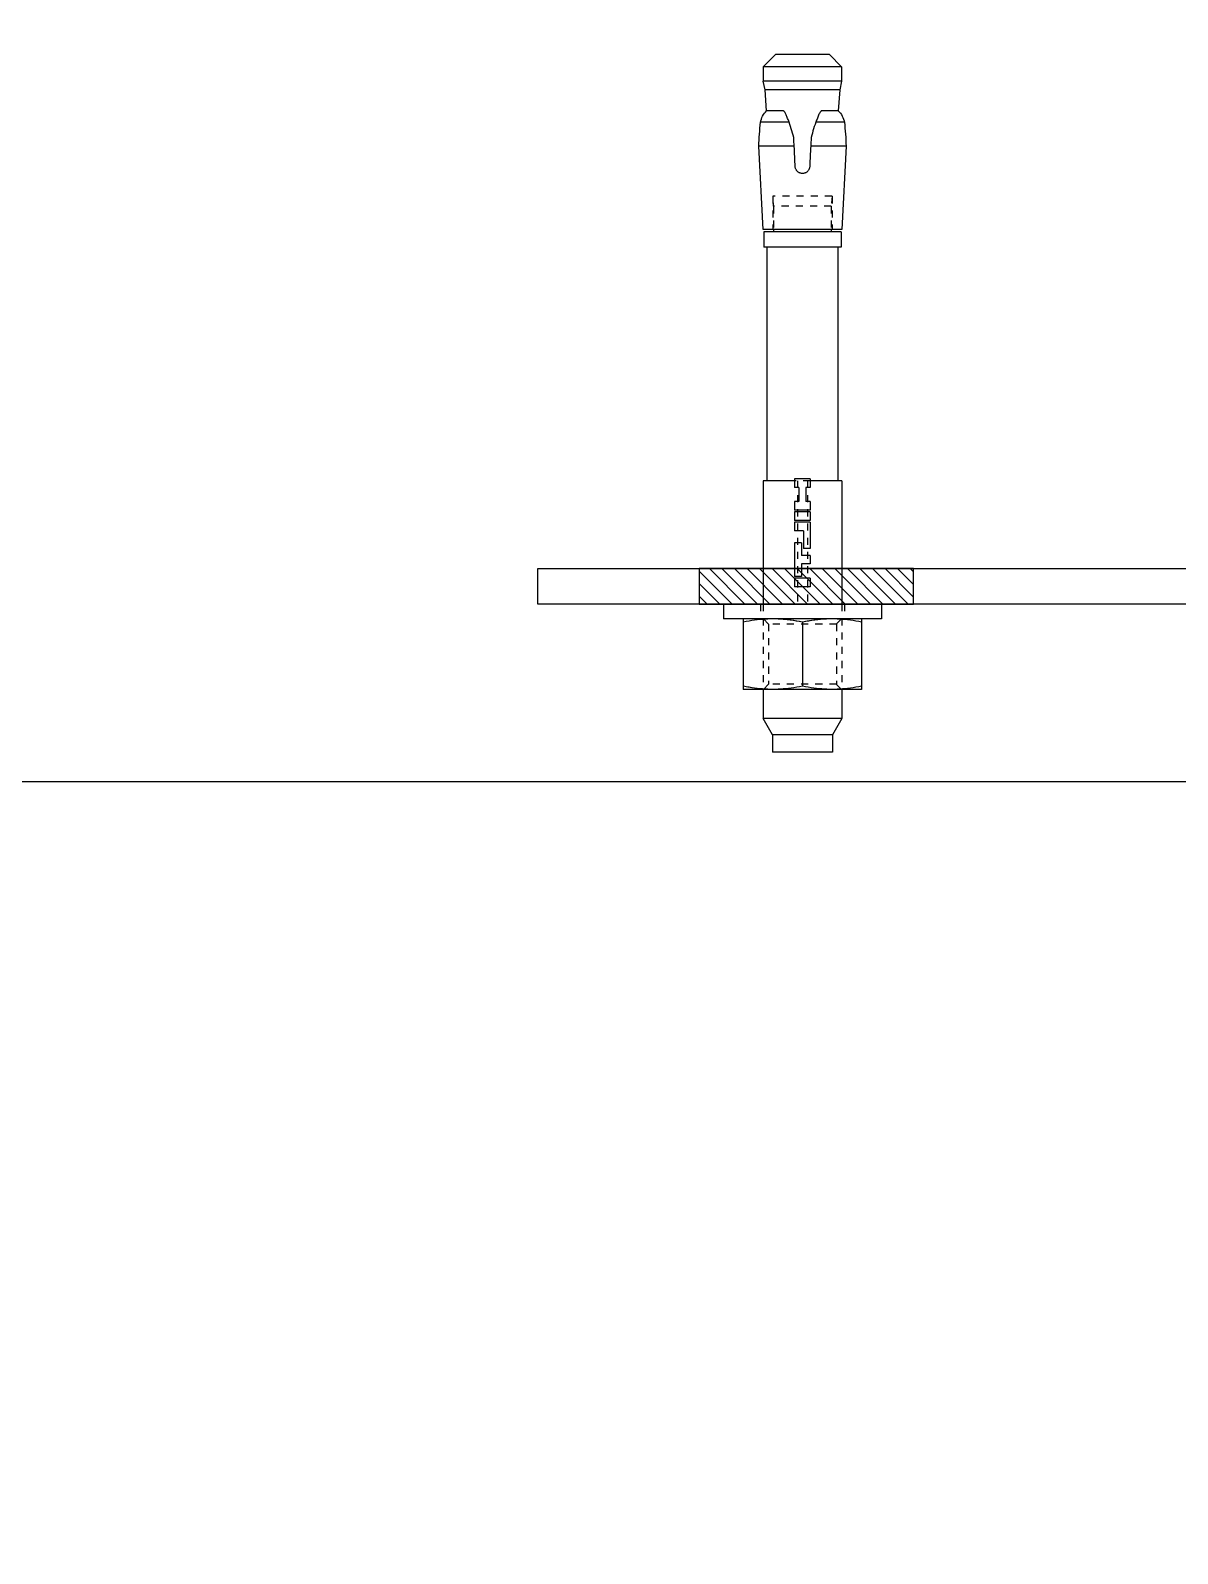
# Model space of a CAD drawing. Header units: inches. Extents: x 21 to 32698, y 13 to 3712.
# Drawn here: x 6427.38 to 6443.54, y 968.21 to 989.66 of the extents above; entities that cross this region are included whole.
import ezdxf

# ---------------------------------------------------------------- set-up
doc = ezdxf.new("R2010")
doc.units = ezdxf.units.IN
doc.header["$MEASUREMENT"] = 0
doc.set_wipeout_variables(frame=1)
for name, pattern in [('DASHDOT', [1, 0.5, -0.25, 0, -0.25]), ('DASHED2', [0.375, 0.25, -0.125]), ('DOT', [6.349999999999998, 0, -6.349999999999998]), ('phl_center', [0.75, 0.4, -0.35]), ('phl_thick', [0])]:
    doc.linetypes.add(name, pattern=pattern)
for name, color, linetype, lineweight in [('Z_MİM_-KM-BEAM-RAY', 8, 'DOT', 25), ('Z_MİM_-KM-GLAZ', 8, 'Continuous', 25), ('Z_MİM_-KM-IRON-09', 8, 'Continuous', 25), ('Z_MİM_-KM-IZO-THERMAL', 8, 'Continuous', 25), ('Z_MİM_-KM-IZO-THERMAL-ROCKWOOL', 8, 'BATTING', 25), ('Z_MİM_-KM-WALL-PL', 8, 'Continuous', 25), ('Z_MİM_-KM-WALL-PLASTER', 8, 'Continuous', 25), ('Z_MİM_00', 8, 'Continuous', 25), ('Z_MİM_2-0', 8, 'Continuous', 25), ('Z_MİM_3-1', 8, 'DASHED2', 25), ('Z_MİM_ALUMINIUM', 8, 'Continuous', 25), ('Z_MİM_AX', 8, 'DASHDOT', 25), ('Z_MİM_OL', 8, 'Continuous', 25), ('Z_MİM_projection', 8, 'Continuous', 25)]:
    doc.layers.add(name, color=color, linetype=linetype, lineweight=lineweight)
doc.linetypes.add('BATTING', pattern='A,0.00254,-2.54,[134,ltypeshp.shx,S=2.54,R=0,X=-2.54,Y=0],-5.08,[134,ltypeshp.shx,S=2.54,R=180,X=2.54,Y=0],-2.54', length=10.16254)

# ---------------------------------------------------------------- blocks, each defined once
blk = doc.blocks.new('VD')
at = {"layer": 'Z_MİM_2-0', "extrusion": (0.950034718772259, -0.3121442505113858, 0), "elevation": -4.976066775973106}
blk.add_lwpolyline([(10.17938403569046, 0), (15.14503692707554, 0)], dxfattribs=at)
at = {"layer": 'Z_MİM_2-0', "extrusion": (0.9329723060285132, 0.3599481576336212, 0), "elevation": 5.738135703692447}
blk.add_lwpolyline([(14.87303542406792, 0), (10.56685975078038, 0)], dxfattribs=at)
at = {"layer": 'Z_MİM_2-0'}
blk.add_lwpolyline([(-1.734073130995964, 13.00254934345139), (1.723911439301446, 13.57888010516762)], dxfattribs=at)
at = {"layer": 'Z_MİM_2-0', "extrusion": (0.164398987309791, -0.9863939238314047, 0)}
for points, elevation in [([(-0.1740062118521519, 0), (4.083927559188182, 0)], -11.72976403989351), ([(3.853768977094185, 0), (-0.4041647941853796, 0)], -10.34881254667882), ([(3.623610394732251, 0), (-0.6343233764229148, 0)], -8.96786105329189), ([(3.16329323039115, 0), (-1.094640540897984, 0)], -6.205958066518022), ([(2.933134648038782, 0), (-1.324799123365182, 0)], -4.825006573169368), ([(2.702976065810818, 0), (-1.554957705353916, 0)], -3.44405507985899), ([(2.472817483793376, 0), (-1.785116287601019, 0)], -2.063103586414638)]:
    blk.add_lwpolyline(points, dxfattribs=dict(at, elevation=elevation))
at = {"layer": 'Z_MİM_2-0', "extrusion": (1, 0, 0)}
for points, elevation in [([(0.1415615319856442, 0), (11.2240188838914, 0)], -1.549999999813735), ([(11.92401888390304, 0), (0.1415615319856442, 0)], 1.550000000279394), ([(-2.72480994137004, 0), (-3.092793280724436, 0)], -0.4507135039893912), ([(-3.092793280724436, 0), (-2.72480994137004, 0)], 0.4507135044550524)]:
    blk.add_lwpolyline(points, dxfattribs=dict(at, elevation=elevation))
at = {"layer": 'Z_MİM_2-0', "extrusion": (0.16439898729649, -0.9863939238336215, 0), "elevation": -7.586909559950717}
blk.add_lwpolyline([(3.39345181240198, 0), (-0.8644819587531856, 0)], dxfattribs=at)
at = {"layer": 'Z_MİM_2-0', "extrusion": (0.0655334972244464, -0.9978503699160178, 0), "elevation": -0.9017022158203323}
blk.add_lwpolyline([(-0.2590077189533923, 0), (2.163742946799732, 0)], dxfattribs=at)
at = {"layer": 'Z_MİM_2-0', "extrusion": (0, 1, 0)}
for points, elevation in [([(4.099999999743886, 0), (-4.100000000209544, 0)], -0.0584384680259973), ([(-0.4507135044550524, 0), (0.4507135039893912, 0)], -2.72480994137004)]:
    blk.add_lwpolyline(points, dxfattribs=dict(at, elevation=elevation))
at = {"layer": 'Z_MİM_2-0'}
for centre, radius, start, end in [((-1.749999999883581, 0.1415615319856442), 0.2000000000116415, 270.0000000333505, 0), ((1.750000000349245, 0.1415615319274366), 0.2000000000698492, 179.9999999833247, 269.9999999666494)]:
    blk.add_arc(centre, radius, start, end, dxfattribs=at)
at = {"layer": 'Z_MİM_2-0', "extrusion": (0, 0, -1)}
for centre, radius, start, end in [((1.279687499743886, -0.0584384679677896), 2.820312500072962, 290.3510216892812, 0), ((-1.27968750032596, -0.0584384679677896), 2.820312499883583, 180, 249.6489783169725), ((2.328306e-10, 3.391561530181205), 6.499999998167972, 273.9761108514362, 290.3510216892812), ((-1.0477379e-09, 3.391561529249883), 6.499999997172812, 249.6489783107187, 266.0238891485639)]:
    blk.add_arc(centre, radius, start, end, dxfattribs=at)
at = {"layer": 'Z_MİM_3-1', "extrusion": (0.4694715628002168, -0.8829475928513097, 0)}
blk.add_lwpolyline([(-1.296792707708209, 0), (2.329041e-10, 0)], dxfattribs=at)
at = {"layer": 'Z_MİM_3-1', "extrusion": (-0.4694715628002168, -0.8829475928513097, 0), "elevation": -6.36288e-10}
blk.add_lwpolyline([(2.471935e-10, 0), (1.296792708524002, 0)], dxfattribs=at)
at = {"layer": 'Z_MİM_3-1'}
for points in [[(-2.199999999720601, -2.72480994137004), (-1.144999999785794, -0.6088072991697118)], [(-0.6372060478897767, -3.077129869838242), (-0.5197234839433805, -0.6088072991697118)], [(-0.468169208499603, -3.091556359257081), (-0.3499999997438863, -0.6088072991697118)], [(0.4681692089652645, -3.091556359257081), (0.3500000002095476, -0.6088072991697118)], [(0.6372060483554379, -3.077129869838242), (0.5197234844090417, -0.6088072991697118)], [(1.145000000251457, -0.6088072991697118), (2.200000000186264, -2.72480994137004)]]:
    blk.add_lwpolyline(points, dxfattribs=at)
at = {"layer": 'Z_MİM_3-1', "extrusion": (0.9988692258092772, -0.0475422941303355, 0), "elevation": -1.060018076509612}
blk.add_lwpolyline([(-3.049835415918403, 0), (-0.659949243918815, 0)], dxfattribs=at)
at = {"layer": 'Z_MİM_3-1', "extrusion": (0, 1, 0), "elevation": -0.6088072991697118}
blk.add_lwpolyline([(1.144999999785794, 0), (-1.145000000251457, 0)], dxfattribs=at)
at = {"layer": 'Z_MİM_3-1', "extrusion": (0.9988692258092772, 0.0475422941303355, 0), "elevation": 1.060018077210084}
blk.add_lwpolyline([(-3.049835415951611, 0), (-0.6599492438938809, 0)], dxfattribs=at)
at = {"layer": 'Z_MİM_AX', "extrusion": (1, 0, 0), "elevation": 2.328306e-10}
blk.add_lwpolyline([(-7.108438468014355, 0), (19.941561531974, 0)], dxfattribs=at)
blk = doc.blocks.new('A$C70963ABB')
at = {"layer": 'Z_MİM_-KM-IRON-09'}
blk.add_lwpolyline([(0.3999351559905335, 19.99996344112151), (0.3999350988015067, 69.49996347031265), (5.399935098801505, 69.49996347031265), (5.399935098801505, 69.99996347031265), (-0.1000649011984933, 69.99996347031265), (-0.1000648440094665, 19.99996344112151), (0.3999351559905335, 19.99996344112151)], dxfattribs=at)
at = {"layer": 'Z_MİM_OL', "yscale": 0.1, "zscale": 0.1}
for p, xscale in [((1.726054547718375, 69.5058073171167), 0.1), ((4.073815649884636, 69.5058073171167), -0.1)]:
    blk.add_blockref('VD', p, dxfattribs=dict(at, xscale=xscale))
blk = doc.blocks.new('-KM_Kiriş İzi_ZK')
at = {"layer": 'Z_MİM_-KM-BEAM-RAY'}
blk.add_line((2749.998569488525, 0), (3475.000858306885, 0), dxfattribs=at)
blk = doc.blocks.new('DÜBEL')
at = {"layer": 'Z_MİM_projection', "linetype": 'phl_thick'}
for p, q in [((0, 10.41666666674427), (2.083333333255723, 10.41666666674427)), ((0, -11.80555555550381), (0, 10.41666666674427)), ((2.083333333255723, -11.80555555550381), (2.083333333255723, 10.41666666674427)), ((2.083333333255723, 7.638888888875952), (12.01388819445856, 7.638888888875952)), ((2.324970833258701, 6.432121527846902), (2.390011111041529, 6.824147916748187)), ((2.390011111041529, 6.824147916748187), (2.463479861151423, 7.225863194442352)), ((2.463479861151423, 7.225863194442352), (2.545756944455205, 7.638888888875952)), ((11.67677777772769, 6.995032638893462), (11.55146458325907, 7.638888888875952)), ((11.78087361110374, 6.376818055519832), (11.67677777772769, 6.995032638893462)), ((12.01388819445856, -9.027777777751908), (12.01388819445856, 7.638888888875952)), ((-77.43055555550382, 3.090277777868323), (-75.69444444426334, 4.826388888992369)), ((-75.69444444426334, 4.826388888992369), (-73.69444097205995, 4.826388888992369)), ((-75.69444444426334, -6.215277777751905), (-75.69444444426334, 4.826388888992369)), ((-72.4305576388724, 4.569444444496183), (-73.69444097205995, 4.826388888992369)), ((-73.69444097205995, -6.215277777751905), (-73.69444097205995, 4.826388888992369)), ((-69.49162986106239, 4.354006250039674), (-72.4305576388724, 4.569444444496183)), ((-72.4305576388724, -5.958333333255722), (-72.4305576388724, 4.569444444496183)), ((-69.49162986106239, 1.954688888974485), (-69.49162986106239, 4.354006250039674)), ((-67.88045069435611, 1.184631944517605), (-67.88045069435611, 5.204439583350903)), ((-52.77777777775189, 4.833054166752844), (-64.52111111092381, 5.448496527737002)), ((-64.52111111092381, 0.4741513889748603), (-64.52111111092381, 5.448496527737002)), ((-52.77777777775189, -6.221943055512382), (-52.77777777775189, 4.833054166752844)), ((-52.43055555550381, 4.756944444496183), (-50.27777916658671, 4.756944444496183)), ((-52.43055555550381, -6.145833333255722), (-52.43055555550381, 4.756944444496183)), ((-50.27777916658671, -6.145833333255722), (-50.27777916658671, 4.756944444496183)), ((-50.27777916658671, 4.305555555620228), (-17.36111111100763, 4.305555555620228)), ((-17.36111111100763, 4.861111111124046), (6.9444067776e-06, 4.861111111124046)), ((-17.36111111100763, 0.4097222222480923), (-17.36111111100763, 4.861111111124046)), ((2.098575694486495, 4.201956944423725), (2.117468749871477, 4.566006944514811)), ((2.117468749871477, 4.566006944514811), (2.143813889008014, 4.931320833275091)), ((2.143813889008014, 4.931320833275091), (2.177631944417953, 5.299235416692681)), ((2.177631944417953, 5.299235416692681), (2.219000000040975, 5.671092361211776)), ((2.219000000040975, 5.671092361211776), (2.268050000071525, 6.048254861147142)), ((2.268050000071525, 6.048254861147142), (2.324970833258701, 6.432121527846902)), ((11.86499861115589, 5.778252083342522), (11.78087361110374, 6.376818055519832)), ((11.93001805571839, 5.193773611099459), (11.86499861115589, 5.778252083342522)), ((11.97644583322108, 4.618086111149747), (11.93001805571839, 5.193773611099459)), ((12.00445624999702, 4.045988888945426), (11.97644583322108, 4.618086111149747)), ((12.01389375003055, 4.861111111124046), (16.11111180554144, 4.861111111124046)), ((18.40277777775191, 3.541666666744276), (16.11111180554144, 4.861111111124046)), ((16.11111180554144, -6.25), (16.11111180554144, 4.861111111124046)), ((-77.43055555550382, -4.479166666627861), (-77.43055555550382, 3.090277777868323)), ((-52.77777222217991, 3.368055555503814), (-52.43055555550381, 3.368055555503814)), ((2.083333333255723, 3.47222222224809), (2.087166666518895, 3.837822222150861)), ((2.08801388903521, 3.068190277786923), (2.083333333255723, 3.470013194484636)), ((2.087166666518895, 3.837822222150861), (2.098575694486495, 4.201956944423725)), ((2.101837499998508, 2.667960416758431), (2.08801388903521, 3.068190277786923)), ((2.124695138772949, 2.267497916705905), (2.101837499998508, 2.667960416758431)), ((2.156561111100018, 1.865015972289254), (2.124695138772949, 2.267497916705905)), ((11.95340833324007, 2.013123611221089), (11.97975347214378, 2.378437499981373)), ((11.97975347214378, 2.378437499981373), (11.99864652776159, 2.742487499956041)), ((11.99864652776159, 2.742487499956041), (12.01005486096255, 3.106622222228906)), ((12.01388819445856, 3.47222222224809), (12.00445624999702, 4.045988888945426)), ((12.01005486096255, 3.106622222228906), (12.01388819445856, 3.47222222224809)), ((18.40277777775191, 3.541666666744276), (20.83333333325573, 3.541666666744276)), ((18.40277777775191, -4.930555555503815), (18.40277777775191, 3.541666666744276)), ((20.83333333325573, -4.930555555503815), (20.83333333325573, 3.541666666744276)), ((-69.45777499978429, 1.922120138886383), (-69.49162986106239, 1.954688888974485)), ((-69.42301874980329, 1.889708333415909), (-69.45777499978429, 1.922120138886383)), ((-69.38731944421306, 1.857620138907804), (-69.42301874980329, 1.889708333415909)), ((-69.35066666640341, 1.825890277745202), (-69.38731944421306, 1.857620138907804)), ((-69.31305972207335, 1.794552777893841), (-69.35066666640341, 1.825890277745202)), ((-69.27447847207075, 1.763643749989569), (-69.31305972207335, 1.794552777893841)), ((-69.23494305531494, 1.733196527813561), (-69.27447847207075, 1.763643749989569)), ((-69.13365277764387, 1.68817152781412), (-69.23494305531494, 1.733196527813561)), ((-69.02756180544384, 1.641728472197428), (-69.13365277764387, 1.68817152781412)), ((-68.9167659720406, 1.593993750051595), (-69.02756180544384, 1.641728472197428)), ((-68.80133958323859, 1.545094444416463), (-68.9167659720406, 1.593993750051595)), ((-68.68134583323261, 1.495156944496556), (-68.80133958323859, 1.545094444416463)), ((-68.55691249994561, 1.444325694581493), (-68.68134583323261, 1.495156944496556)), ((-68.42854791646823, 1.392899305559694), (-68.55691249994561, 1.444325694581493)), ((-68.29651736095548, 1.341065972228534), (-68.42854791646823, 1.392899305559694)), ((-68.1610319444444, 1.288977083400822), (-68.29651736095548, 1.341065972228534)), ((-68.02227222220972, 1.236782638938165), (-68.1610319444444, 1.288977083400822)), ((-67.88045069435611, 1.184631944517605), (-68.02227222220972, 1.236782638938165)), ((-67.5819076388143, 1.078777777845971), (-67.88045069435611, 1.184631944517605)), ((-67.28045138879679, 0.977197916712612), (-67.5819076388143, 1.078777777845971)), ((-66.97636736091225, 0.8800423610955475), (-67.28045138879679, 0.977197916712612)), ((-66.66990902763791, 0.7874548612162471), (-66.97636736091225, 0.8800423610955475)), ((-66.36117291660048, 0.6995097221806647), (-66.66990902763791, 0.7874548612162471)), ((-66.05035972199401, 0.6162965279072524), (-66.36117291660048, 0.6995097221806647)), ((-65.73769236099906, 0.5379097221884876), (-66.05035972199401, 0.6162965279072524)), ((-65.56314861099234, 0.5287625000346452), (-65.73769236099906, 0.5379097221884876)), ((-65.38880694424734, 0.5196256944909692), (-65.56314861099234, 0.5287625000346452)), ((-65.0408534721937, 0.5013895833399147), (-65.38880694424734, 0.5196256944909692)), ((-64.86728472216053, 0.492293749935925), (-65.0408534721937, 0.5013895833399147)), ((-61.59749583317896, 0.3209305554628372), (-64.86728472216053, 0.492293749935925)), ((-61.51934722205623, 0.3110361110884696), (-61.59749583317896, 0.3209305554628372)), ((-61.44110347214154, 0.2948722222354263), (-61.51934722205623, 0.3110361110884696)), ((-61.36369722220115, 0.2723979167640209), (-61.44110347214154, 0.2948722222354263)), ((-61.28800694434904, 0.2437750000972301), (-61.36369722220115, 0.2723979167640209)), ((-61.21490277769044, 0.2091326388763264), (-61.28800694434904, 0.2437750000972301)), ((-61.14507222222164, 0.1689583333209157), (-61.21490277769044, 0.2091326388763264)), ((-61.07913680537603, 0.1239416666794568), (-61.14507222222164, 0.1689583333209157)), ((-61.01771458308211, 0.0747701389482245), (-61.07913680537603, 0.1239416666794568)), ((-60.96142638870515, 0.0221312500070781), (-61.01771458308211, 0.0747701389482245)), ((-60.90939305559732, -0.0348208332434297), (-60.96142638870515, 0.0221312500070781)), ((-17.64597222208976, 0.4097222222480923), (-16.43138888874091, 0.4097222222480923)), ((-17.64597222208976, -1.798611111007629), (-17.64597222208976, 0.4097222222480923)), ((-16.43138888874091, -0.1714180554263294), (-16.43138888874091, 0.4097222222480923)), ((-14.44388888892717, 0.4097222222480923), (-13.22930555557832, 0.4097222222480923)), ((-14.44388888892717, -0.1714180554263294), (-14.44388888892717, 0.4097222222480923)), ((-13.22930555557832, -1.798611111007629), (-13.22930555557832, 0.4097222222480923)), ((-12.98638819437474, 0.4097222222480923), (-11.77180624986067, 0.4097222222480923)), ((-12.98638819437474, -1.798611111007629), (-12.98638819437474, 0.4097222222480923)), ((-11.77180624986067, -1.798611111007629), (-11.77180624986067, 0.4097222222480923)), ((-11.5288895831909, 0.4097222222480923), (-10.31430555554107, 0.4097222222480923)), ((-11.5288895831909, -1.798611111007629), (-11.5288895831909, 0.4097222222480923)), ((-10.31430555554107, -0.8171298610977829), (-10.31430555554107, 0.4097222222480923)), ((-8.635972222313283, 0.4097222222480923), (-3.888055555522441, 0.4097222222480923)), ((-8.635972222313283, -0.5717590276617557), (-8.635972222313283, 0.4097222222480923)), ((-3.888055555522441, -0.5717590276617557), (-3.888055555522441, 0.4097222222480923)), ((-3.64513888885267, 0.4097222222480923), (-2.430555555503814, 0.4097222222480923)), ((-3.64513888885267, -1.798611111007629), (-3.64513888885267, 0.4097222222480923)), ((-2.430555555503814, -1.798611111007629), (-2.430555555503814, 0.4097222222480923)), ((2.197490277700123, 1.45873750001192), (2.156561111100018, 1.865015972289254)), ((2.247617361135779, 1.046869444428011), (2.197490277700123, 1.45873750001192)), ((2.307160416617989, 0.6275763888843358), (2.247617361135779, 1.046869444428011)), ((2.376420833170413, 0.1989513889420777), (2.307160416617989, 0.6275763888843358)), ((2.455790277803314, -0.2410104166483507), (2.376420833170413, 0.1989513889420777)), ((11.63374166656285, -0.2814187500625849), (11.70721180550754, 0.1202965278644115)), ((11.70721180550754, 0.1202965278644115), (11.77225138875656, 0.5123229166492821)), ((11.77225138875656, 0.5123229166492821), (11.82917222217656, 0.8961902777664363)), ((11.82917222217656, 0.8961902777664363), (11.87822291674092, 1.273352083284406)), ((11.87822291674092, 1.273352083284406), (11.91958958329633, 1.645209027803502)), ((11.91958958329633, 1.645209027803502), (11.95340833324007, 2.013123611221089)), ((-66.66990902763791, -2.176343749975785), (-66.36117291660048, -2.088399305474013)), ((-66.36117291660048, -2.088399305474013), (-66.05035972199401, -2.005185416666789)), ((-66.05035972199401, -2.005185416666789), (-65.73769236099906, -1.926798611180855)), ((-65.73769236099906, -1.926798611180855), (-65.56314861099234, -1.917651388794183)), ((-65.56314861099234, -1.917651388794183), (-65.38880694424734, -1.908514583250505)), ((-65.38880694424734, -1.908514583250505), (-65.0408534721937, -1.890278472099453)), ((-65.0408534721937, -1.890278472099453), (-64.86728472216053, -1.881182638928294)), ((-64.86728472216053, -1.881182638928294), (-64.69403402763417, -1.872102777706458)), ((-64.69403402763417, -1.872102777706458), (-63.26047083339654, -1.79697291657794)), ((-64.52111111092381, -6.837385416729371), (-64.52111111092381, -1.863040277734398)), ((-63.26047083339654, -1.79697291657794), (-62.84281388879755, -1.775084027787668)), ((-62.84281388879755, -1.775084027787668), (-62.42642916669137, -1.753262499929405)), ((-62.42642916669137, -1.753262499929405), (-62.01132638892159, -1.731507638818584)), ((-62.01132638892159, -1.731507638818584), (-61.59749583317896, -1.709819444455206)), ((-61.59749583317896, -1.709802777739239), (-61.51934722205623, -1.699924999964423)), ((-61.51934722205623, -1.699924999964423), (-61.44110347214154, -1.683761111111379)), ((-61.44110347214154, -1.683761111111379), (-61.36369722220115, -1.661286805523559)), ((-61.36369722220115, -1.661286805523559), (-61.28800694434904, -1.632663888856765)), ((-61.28800694434904, -1.632663888856765), (-61.21490277769044, -1.59802152775228)), ((-61.21490277769044, -1.59802152775228), (-61.14507222222164, -1.557847222196869)), ((-61.14507222222164, -1.557847222196869), (-61.07913680537603, -1.512830555438995)), ((-61.07913680537603, -1.512830555438995), (-61.01771458308211, -1.463659027707763)), ((-61.01771458308211, -1.463659027707763), (-60.96142638870515, -1.411020138766613)), ((-60.96142638870515, -1.411020138766613), (-60.90939305559732, -1.354068055516107)), ((-60.86090902774595, -0.0968326388392598), (-60.90939305559732, -0.0348208332434297)), ((-60.90939305559732, -1.354068055516107), (-60.86090902774595, -1.292056249920278)), ((-60.81664861086757, -0.1632840277161449), (-60.86090902774595, -0.0968326388392598)), ((-60.86090902774595, -1.292056249920278), (-60.81664861086757, -1.225604861043392)), ((-60.77729305555113, -0.2335562499938533), (-60.81664861086757, -0.1632840277161449)), ((-60.81664861086757, -1.225604861043392), (-60.77729305555113, -1.1553326388821)), ((-60.74351736088281, -0.3070284721907228), (-60.77729305555113, -0.2335562499938533)), ((-60.77729305555113, -1.1553326388821), (-60.74351736088281, -1.081860416568815)), ((-60.71587152755818, -0.3830312499776482), (-60.74351736088281, -0.3070284721907228)), ((-60.74351736088281, -1.081860416568815), (-60.71587152755818, -1.005857638898304)), ((-60.69444027775897, -0.4606937499484049), (-60.71587152755818, -0.3830312499776482)), ((-60.71587152755818, -1.005857638898304), (-60.69444027775897, -0.9281951389275493)), ((-60.67917638877407, -0.5390965277329091), (-60.69444027775897, -0.4606937499484049)), ((-60.69444027775897, -0.9281951389275493), (-60.67917638877407, -0.8497923610266298)), ((-60.67005277774295, -0.6173201388446615), (-60.67917638877407, -0.5390965277329091)), ((-60.67917638877407, -0.8497923610266298), (-60.67005277774295, -0.7715687500312925)), ((-60.66701666661538, -0.6944444444961846), (-60.67005277774295, -0.6173201388446615)), ((-60.67005277774295, -0.7715687500312925), (-60.66701666661538, -0.6944444444961846)), ((-17.64597222208976, -1.798611111007629), (-16.43138888874091, -1.798611111007629)), ((-17.36111111100763, -6.25), (-17.36111111100763, -1.798611111007629)), ((-16.43138888874091, -0.1714180554263294), (-14.44388888892717, -0.1714180554263294)), ((-16.43138888874091, -1.185185416601598), (-14.44388888892717, -1.185185416601598)), ((-16.43138888874091, -1.798611111007629), (-16.43138888874091, -1.185185416601598)), ((-14.44388888892717, -1.798611111007629), (-14.44388888892717, -1.185185416601598)), ((-14.44388888892717, -1.798611111007629), (-13.22930555557832, -1.798611111007629)), ((-12.98638819437474, -1.798611111007629), (-11.77180624986067, -1.798611111007629)), ((-11.5288895831909, -1.798611111007629), (-7.840972222154959, -1.798611111007629)), ((-10.31430555554107, -0.8171298610977829), (-7.840972222154959, -0.8171298610977829)), ((-8.635972222313283, -0.5717590276617557), (-6.869305555708706, -0.5717590276617557)), ((-7.840972222154959, -1.798611111007629), (-7.840972222154959, -0.8171298610977829)), ((-6.869305555708706, -1.798611111007629), (-6.869305555708706, -0.5717590276617557)), ((-6.869305555708706, -1.798611111007629), (-5.654722222127017, -1.798611111007629)), ((-5.654722222127017, -0.5717590276617557), (-3.888055555522441, -0.5717590276617557)), ((-5.654722222127017, -1.798611111007629), (-5.654722222127017, -0.5717590276617557)), ((-3.64513888885267, -1.798611111007629), (-2.430555555503814, -1.798611111007629)), ((2.247617361135779, -2.435758333303962), (2.307160416617989, -2.016465277760289)), ((2.307160416617989, -2.016465277760289), (2.376420833170413, -1.587840277701616)), ((2.376420833170413, -1.587840277701616), (2.455790277803314, -1.147878472227602)), ((2.545756944455205, -0.6944444444961846), (2.455790277803314, -0.2410104166483507)), ((2.455790277803314, -1.147878472227602), (2.545756944455205, -0.6944444444961846)), ((2.545756944455205, -0.6944444444961846), (11.55146458325907, -0.6944444444961846)), ((11.55146458325907, -0.6944444444961846), (11.63374166656285, -0.2814187500625849)), ((11.63374166656285, -1.107470138929784), (11.55146458325907, -0.6944444444961846)), ((11.70721180550754, -1.50918541662395), (11.63374166656285, -1.107470138929784)), ((11.77225138875656, -1.90121180540882), (11.70721180550754, -1.50918541662395)), ((11.82917222217656, -2.28507916664239), (11.77225138875656, -1.90121180540882)), ((-69.49162986106239, -3.343577777734026), (-69.45776388887316, -3.310909722233191)), ((-69.49162986106239, -5.742895138915628), (-69.49162986106239, -3.343577777734026)), ((-69.45776388887316, -3.310909722233191), (-69.42295486107467, -3.278468055534176)), ((-69.42295486107467, -3.278468055534176), (-69.38722430542111, -3.246372222201898)), ((-69.38722430542111, -3.246372222201898), (-69.3505604164675, -3.214654861134476)), ((-69.3505604164675, -3.214654861134476), (-69.31295416643843, -3.1833465276286)), ((-69.31295416643843, -3.1833465276286), (-69.2744256942533, -3.152479861164465)), ((-69.2744256942533, -3.152479861164465), (-69.23494305531494, -3.122085416573098)), ((-69.23494305531494, -3.122085416573098), (-69.12325763888657, -3.072477777721358)), ((-69.12325763888657, -3.072477777721358), (-69.00578611087985, -3.021168750012293)), ((-69.00578611087985, -3.021168750012293), (-68.88262430531904, -2.968328472226858)), ((-68.88262430531904, -2.968328472226858), (-68.75387847214006, -2.914124305592848)), ((-68.75387847214006, -2.914124305592848), (-68.61966458312234, -2.858724999940022)), ((-68.61966458312234, -2.858724999940022), (-68.4803430554457, -2.802413888741284)), ((-68.4803430554457, -2.802413888741284), (-68.33649722207335, -2.745537500013595)), ((-68.33649722207335, -2.745537500013595), (-68.18839166639373, -2.688296527834609)), ((-68.18839166639373, -2.688296527834609), (-68.03629166656175, -2.630890972213818)), ((-68.03629166656175, -2.630890972213818), (-67.88045069435611, -2.573520833277143)), ((-67.88045069435611, -2.573520833277143), (-67.5819076388143, -2.467666666605509)), ((-67.88045069435611, -6.593328472226857), (-67.88045069435611, -2.573520833277143)), ((-67.5819076388143, -2.467666666605509), (-67.28045138879679, -2.366086111054753)), ((-67.28045138879679, -2.366086111054753), (-66.97636736091225, -2.268931249971501)), ((-66.97636736091225, -2.268931249971501), (-66.66990902763791, -2.176343749975785)), ((2.08801388903521, -4.457079166662879), (2.101837499998508, -4.05684930551797)), ((2.101837499998508, -4.05684930551797), (2.124695138772949, -3.656386805465443)), ((2.124695138772949, -3.656386805465443), (2.156561111100018, -3.25390486116521)), ((2.156561111100018, -3.25390486116521), (2.197490277700123, -2.847626388771459)), ((2.197490277700123, -2.847626388771459), (2.247617361135779, -2.435758333303962)), ((11.87822291674092, -2.662240972160359), (11.82917222217656, -2.28507916664239)), ((11.91958958329633, -3.034097916679456), (11.87822291674092, -2.662240972160359)), ((11.95340833324007, -3.402012499980628), (11.91958958329633, -3.034097916679456)), ((11.97975347214378, -3.767326388857326), (11.95340833324007, -3.402012499980628)), ((11.99864652776159, -4.131376388948408), (11.97975347214378, -3.767326388857326)), ((12.01005486096255, -4.49551111110486), (11.99864652776159, -4.131376388948408)), ((-75.69444444426334, -6.215277777751905), (-77.43055555550382, -4.479166666627861)), ((-75.69444444426334, -6.215277777751905), (-73.69444097205995, -6.215277777751905)), ((-73.69444097205995, -6.215277777751905), (-72.4305576388724, -5.958333333255722)), ((-72.4305576388724, -5.958333333255722), (-69.49162986106239, -5.742895138915628)), ((-64.52111111092381, -6.837385416729371), (-52.77777777775189, -6.221943055512382)), ((-52.77777222217991, -4.756944444379768), (-52.43055555550381, -4.756944444379768)), ((-52.43055555550381, -6.145833333255722), (-50.27777916658671, -6.145833333255722)), ((-50.27777916658671, -5.694444444379767), (-17.36111111100763, -5.694444444379767)), ((-17.36111111100763, -6.25), (6.9444067776e-06, -6.25)), ((2.083333333255723, -4.858902083244172), (2.08801388903521, -4.457079166662879)), ((2.087166666518895, -5.226711111143231), (2.083333333255723, -4.861111111007629)), ((2.098575694486495, -5.590845833299682), (2.087166666518895, -5.226711111143231)), ((2.117468749871477, -5.954895833274347), (2.098575694486495, -5.590845833299682)), ((2.143813889008014, -6.320209722151048), (2.117468749871477, -5.954895833274347)), ((2.177631944417953, -6.688124305568634), (2.143813889008014, -6.320209722151048)), ((11.91958958329633, -6.688124305568634), (11.95340833324007, -6.320209722151048)), ((11.95340833324007, -6.320209722151048), (11.97975347214378, -5.954895833274347)), ((11.97975347214378, -5.954895833274347), (11.99864652776159, -5.590845833299682)), ((11.99864652776159, -5.590845833299682), (12.01005486096255, -5.226711111143231)), ((12.01388819445856, -4.861111111007629), (12.01005486096255, -4.49551111110486)), ((12.01005486096255, -5.226711111143231), (12.01388819445856, -4.861111111007629)), ((12.01389375003055, -6.25), (16.11111180554144, -6.25)), ((16.11111180554144, -6.25), (18.40277777775191, -4.930555555503815)), ((18.40277777775191, -4.930555555503815), (20.83333333325573, -4.930555555503815)), ((2.219000000040975, -7.059981249971316), (2.177631944417953, -6.688124305568634)), ((2.268050000071525, -7.437143750023096), (2.219000000040975, -7.059981249971316)), ((2.324970833258701, -7.821010416606442), (2.268050000071525, -7.437143750023096)), ((2.390011111041529, -8.213036805507723), (2.324970833258701, -7.821010416606442)), ((2.463479861151423, -8.614752083318306), (2.390011111041529, -8.213036805507723)), ((11.63374166656285, -8.614752083318306), (11.70721180550754, -8.213036805507723)), ((11.70721180550754, -8.213036805507723), (11.77225138875656, -7.821010416606442)), ((11.77225138875656, -7.821010416606442), (11.82917222217656, -7.437143750023096)), ((11.82917222217656, -7.437143750023096), (11.87822291674092, -7.059981249971316)), ((11.87822291674092, -7.059981249971316), (11.91958958329633, -6.688124305568634)), ((2.083333333255723, -9.027777777751908), (12.01388819445856, -9.027777777751908)), ((2.545756944455205, -9.027777777751908), (2.463479861151423, -8.614752083318306)), ((11.55146458325907, -9.027777777751908), (11.63374166656285, -8.614752083318306)), ((0, -11.80555555550381), (2.083333333255723, -11.80555555550381))]:
    blk.add_line(p, q, dxfattribs=at)
at = {"layer": 'Z_MİM_projection', "linetype": 'phl_center'}
for p, q in [((2.083333333255723, -9.027777777751908), (2.083333333255723, 7.638888888875952)), ((2.324970833258701, 6.432121527846902), (2.390011111041529, 6.824147916748187)), ((2.390011111041529, 6.824147916748187), (2.463479861151423, 7.225863194442352)), ((2.463479861151423, 7.225863194442352), (2.545756944455205, 7.638888888875952)), ((11.63374166656285, 7.225863194442352), (11.55146458325907, 7.638888888875952)), ((11.70721180550754, 6.824147916748187), (11.63374166656285, 7.225863194442352)), ((11.77225138875656, 6.432121527846902), (11.70721180550754, 6.824147916748187)), ((-75.69444444426334, -6.215277777751905), (-75.69444444426334, 4.826388888992369)), ((-73.69444097205995, -6.215277777751905), (-73.69444097205995, 4.826388888992369)), ((-72.4305576388724, -5.958333333255722), (-72.4305576388724, 4.569444444496183)), ((-69.49162986106239, 1.954688888974485), (-69.49162986106239, 4.354006250039674)), ((-67.88045069435611, 1.184631944517605), (-67.88045069435611, 5.204439583350903)), ((-64.52111111092381, 0.4741513889748603), (-64.52111111092381, 5.448496527737002)), ((0, 5.208333333372136), (2.083333333255723, 5.208333333372136)), ((6.9444067776e-06, 4.861111111124046), (12.01389375003055, 4.861111111124046)), ((2.80034722224809, 4.109375), (2.083333333255723, 4.826388888992369)), ((2.098575694486495, 4.201956944423725), (2.117468749871477, 4.566006944514811)), ((2.117468749871477, 4.566006944514811), (2.143813889008014, 4.931320833275091)), ((2.143813889008014, 4.931320833275091), (2.177631944417953, 5.299235416692681)), ((2.177631944417953, 5.299235416692681), (2.219000000040975, 5.671092361211776)), ((2.219000000040975, 5.671092361211776), (2.268050000071525, 6.048254861147142)), ((2.268050000071525, 6.048254861147142), (2.324970833258701, 6.432121527846902)), ((11.296875, 4.109375), (12.01388819445856, 4.826388888992369)), ((11.82917222217656, 6.048254861147142), (11.77225138875656, 6.432121527846902)), ((11.87822291674092, 5.671092361211776), (11.82917222217656, 6.048254861147142)), ((11.91958958329633, 5.299235416692681), (11.87822291674092, 5.671092361211776)), ((11.95340833324007, 4.931320833275091), (11.91958958329633, 5.299235416692681)), ((11.97975347214378, 4.566006944514811), (11.95340833324007, 4.931320833275091)), ((11.99864652776159, 4.201956944423725), (11.97975347214378, 4.566006944514811)), ((16.11111180554144, -6.25), (16.11111180554144, 4.861111111124046)), ((-56.04166458314285, 3.368055555503814), (-57.46267083333805, 3.47222222224809)), ((-57.46267083333805, 3.47222222224809), (-52.77777777775189, 3.47222222224809)), ((-57.46267083333805, -4.861111111007629), (-57.46267083333805, 3.47222222224809)), ((-56.04166458314285, 3.368055555503814), (-52.77777222217991, 3.368055555503814)), ((-56.04166458314285, -4.756944444379768), (-56.04166458314285, 3.368055555503814)), ((2.083333333255723, 3.47222222224809), (2.087166666518895, 3.837822222150861)), ((2.087166666518895, 3.106622222228906), (2.083333333255723, 3.47222222224809)), ((2.087166666518895, 3.837822222150861), (2.098575694486495, 4.201956944423725)), ((2.098575694486495, 2.742487499956041), (2.087166666518895, 3.106622222228906)), ((2.117468749871477, 2.378437499981373), (2.098575694486495, 2.742487499956041)), ((2.143813889008014, 2.013123611221089), (2.117468749871477, 2.378437499981373)), ((2.80034722224809, 4.109375), (11.296875, 4.109375)), ((2.80034722224809, -5.498263888759535), (2.80034722224809, 4.109375)), ((11.296875, -5.498263888759535), (11.296875, 4.109375)), ((11.95340833324007, 2.013123611221089), (11.97975347214378, 2.378437499981373)), ((11.97975347214378, 2.378437499981373), (11.99864652776159, 2.742487499956041)), ((12.01005486096255, 3.837822222150861), (11.99864652776159, 4.201956944423725)), ((11.99864652776159, 2.742487499956041), (12.01005486096255, 3.106622222228906)), ((12.01388819445856, 3.47222222224809), (12.01005486096255, 3.837822222150861)), ((12.01005486096255, 3.106622222228906), (12.01388819445856, 3.47222222224809)), ((18.40277777775191, -4.930555555503815), (18.40277777775191, 3.541666666744276)), ((-17.36111111100763, -1.798611111007629), (-17.36111111100763, 0.4097222222480923)), ((-17.36111111100763, 0), (0, 0)), ((0, -1.388888888875952), (0, 0)), ((2.177631944417953, 1.645209027803502), (2.143813889008014, 2.013123611221089)), ((2.219000000040975, 1.273352083284406), (2.177631944417953, 1.645209027803502)), ((2.268050000071525, 0.8961902777664363), (2.219000000040975, 1.273352083284406)), ((2.324970833258701, 0.5123229166492821), (2.268050000071525, 0.8961902777664363)), ((2.390011111041529, 0.1202965278644115), (2.324970833258701, 0.5123229166492821)), ((2.463479861151423, -0.2814187500625849), (2.390011111041529, 0.1202965278644115)), ((11.63374166656285, -0.2814187500625849), (11.70721180550754, 0.1202965278644115)), ((11.70721180550754, 0.1202965278644115), (11.77225138875656, 0.5123229166492821)), ((11.77225138875656, 0.5123229166492821), (11.82917222217656, 0.8961902777664363)), ((11.82917222217656, 0.8961902777664363), (11.87822291674092, 1.273352083284406)), ((11.87822291674092, 1.273352083284406), (11.91958958329633, 1.645209027803502)), ((11.91958958329633, 1.645209027803502), (11.95340833324007, 2.013123611221089)), ((-64.52111111092381, -6.837385416729371), (-64.52111111092381, -1.863040277734398)), ((-17.36111111100763, -1.388888888875952), (0, -1.388888888875952)), ((2.232222916558384, -2.555081944447009), (2.316348611144348, -1.956515277735888)), ((2.316348611144348, -1.956515277735888), (2.420445138821377, -1.338300694478675)), ((2.420445138821377, -1.338300694478675), (2.545756944455205, -0.6944444444961846)), ((2.545756944455205, -0.6944444444961846), (2.463479861151423, -0.2814187500625849)), ((2.545756944455205, -0.6944444444961846), (11.55146458325907, -0.6944444444961846)), ((11.55146458325907, -0.6944444444961846), (11.63374166656285, -0.2814187500625849)), ((11.63374166656285, -1.107470138929784), (11.55146458325907, -0.6944444444961846)), ((11.70721180550754, -1.50918541662395), (11.63374166656285, -1.107470138929784)), ((11.77225138875656, -1.90121180540882), (11.70721180550754, -1.50918541662395)), ((11.82917222217656, -2.28507916664239), (11.77225138875656, -1.90121180540882)), ((-69.49162986106239, -5.742895138915628), (-69.49162986106239, -3.343577777734026)), ((-67.88045069435611, -6.593328472226857), (-67.88045069435611, -2.573520833277143)), ((2.083333333255723, -4.861111111007629), (2.092765277717262, -4.287344444426707)), ((2.092765277717262, -4.287344444426707), (2.120776389027013, -3.715247222222386)), ((2.120776389027013, -3.715247222222386), (2.167203472228719, -3.139559722272676)), ((2.167203472228719, -3.139559722272676), (2.232222916558384, -2.555081944447009)), ((11.87822291674092, -2.662240972160359), (11.82917222217656, -2.28507916664239)), ((11.91958958329633, -3.034097916679456), (11.87822291674092, -2.662240972160359)), ((11.95340833324007, -3.402012499980628), (11.91958958329633, -3.034097916679456)), ((11.97975347214378, -3.767326388857326), (11.95340833324007, -3.402012499980628)), ((11.99864652776159, -4.131376388948408), (11.97975347214378, -3.767326388857326)), ((12.01005486096255, -4.49551111110486), (11.99864652776159, -4.131376388948408)), ((-57.46267083333805, -4.861111111007629), (-56.04166458314285, -4.756944444379768)), ((-57.46267083333805, -4.861111111007629), (-52.77777777775189, -4.861111111007629)), ((-56.04166458314285, -4.756944444379768), (-52.77777222217991, -4.756944444379768)), ((6.9444067776e-06, -6.25), (12.01389375003055, -6.25)), ((2.087166666518895, -5.226711111143231), (2.083333333255723, -4.861111111007629)), ((2.083333333255723, -6.215277777751905), (2.80034722224809, -5.498263888759535)), ((2.098575694486495, -5.590845833299682), (2.087166666518895, -5.226711111143231)), ((2.117468749871477, -5.954895833274347), (2.098575694486495, -5.590845833299682)), ((2.143813889008014, -6.320209722151048), (2.117468749871477, -5.954895833274347)), ((2.177631944417953, -6.688124305568634), (2.143813889008014, -6.320209722151048)), ((2.80034722224809, -5.498263888759535), (11.296875, -5.498263888759535)), ((12.01388819445856, -6.215277777751905), (11.296875, -5.498263888759535)), ((11.91958958329633, -6.688124305568634), (11.95340833324007, -6.320209722151048)), ((11.95340833324007, -6.320209722151048), (11.97975347214378, -5.954895833274347)), ((11.97975347214378, -5.954895833274347), (11.99864652776159, -5.590845833299682)), ((11.99864652776159, -5.590845833299682), (12.01005486096255, -5.226711111143231)), ((12.01388819445856, -4.861111111007629), (12.01005486096255, -4.49551111110486)), ((12.01005486096255, -5.226711111143231), (12.01388819445856, -4.861111111007629)), ((0, -6.597222222248093), (2.083333333255723, -6.597222222248093)), ((2.219000000040975, -7.059981249971316), (2.177631944417953, -6.688124305568634)), ((2.268050000071525, -7.437143750023096), (2.219000000040975, -7.059981249971316)), ((2.324970833258701, -7.821010416606442), (2.268050000071525, -7.437143750023096)), ((2.390011111041529, -8.213036805507723), (2.324970833258701, -7.821010416606442)), ((2.463479861151423, -8.614752083318306), (2.390011111041529, -8.213036805507723)), ((11.63374166656285, -8.614752083318306), (11.70721180550754, -8.213036805507723)), ((11.70721180550754, -8.213036805507723), (11.77225138875656, -7.821010416606442)), ((11.77225138875656, -7.821010416606442), (11.82917222217656, -7.437143750023096)), ((11.82917222217656, -7.437143750023096), (11.87822291674092, -7.059981249971316)), ((11.87822291674092, -7.059981249971316), (11.91958958329633, -6.688124305568634)), ((2.545756944455205, -9.027777777751908), (2.463479861151423, -8.614752083318306)), ((11.55146458325907, -9.027777777751908), (11.63374166656285, -8.614752083318306))]:
    blk.add_line(p, q, dxfattribs=at)
at = {"layer": 'Z_MİM_projection', "linetype": 'phl_thick'}
for centre, radius, start, end in [((-67.45898194424808, 2.454513889038933), 2.782036805551054, 98.71365147908136, 136.939485046684), ((-63.42107569426297, -32.93499930552207), 38.39925555549347, 91.6415946296577, 96.6689094321081), ((-67.45898194424808, -3.843402777798473), 2.782036805551062, 223.060514953316, 261.2863485209186), ((-63.42107569426297, 31.54611041664612), 38.39925555549348, 263.3310905678919, 268.3584053703423)]:
    blk.add_arc(centre, radius, start, end, dxfattribs=at)
blk = doc.blocks.new('ANK-1')
h = blk.add_hatch()
h.set_pattern_fill('ANSI31', color=256, scale=10)
h.set_pattern_definition([(45, (-331031.0567459101, -110218.6467006204), (-0.8838834764831842, 0.8838834764831844), [])])
h.paths.add_polyline_path([(147.1663951792288, 0), (177.3528825929388, 0), (177.3528825929388, -5), (147.1663951792288, -5)])
for points in [[(5, -5), (200.0903069581836, -5), (200.0903069581836, 0)], [(200.0903069581836, 0), (68, 0)]]:
    blk.add_lwpolyline(points)
blk.add_lwpolyline([(147.1663951792288, 0), (177.3528825929388, 0), (177.3528825929388, -5), (147.1663951792288, -5)], close=True)
at = {"rotation": 270}
blk.add_blockref('DÜBEL', (163.4971191447694, -5), dxfattribs=at)
blk = doc.blocks.new('-KM-AL1 150_900')
blk.add_wipeout([(151.48787765189405, -34.020015651829965), (151.72578753232278, -15.47991156819623), (149.45002251653852, -15.450016401351206), (149.45002251649908, 7.149983598684599), (9.450022516542688, 7.149983599164699), (9.450022516542688, -15.450016401351206), (7.397848611566587, -15.450016401351206), (7.567335590771805, -34.0610793052372)])
at = {"layer": 'Z_MİM_ALUMINIUM', "elevation": 0.0016274945014006}
blk.add_lwpolyline([(15.19322772978921, -18.4500164013516), (143.8304084141855, -18.45001640146802)], dxfattribs=at)
at = {"xscale": -0.1, "yscale": 0.1, "zscale": 0.1}
blk.add_blockref('ANK-1', (147.2304084140924, -15.4500164013516), dxfattribs=at)

msp = doc.modelspace()

# ---------------------------------------------------------------- linework, layer by layer
at = {"layer": 'Z_MİM_-KM-IZO-THERMAL'}
msp.add_lwpolyline([(4654.257084179852, 1293.057684618013), (4654.257084179852, 969.5831009268967), (3319.257558632825, 969.583100926882), (3319.257558632825, 1624.5831787437), (3029.258088518117, 1624.583392128328), (3029.258088518117, 2594.584265079446), (6844.258095074628, 2594.584265079446), (6844.258095074628, 969.5831087493367), (5329.257012654277, 969.5831087493367), (5329.257012654277, 1293.057684618013)], dxfattribs=at)
at = {"layer": 'Z_MİM_-KM-IZO-THERMAL-ROCKWOOL', "ltscale": 0.45}
msp.add_lwpolyline([(4649.257084179852, 1293.057684618013), (4649.257084179852, 974.5831009268966), (3324.257558632825, 974.5831009268821), (3324.257558632825, 1629.583175064655), (3034.258088518117, 1629.583388449284), (3034.258088518117, 2589.584265079445), (6839.258095074628, 2589.584265079445), (6839.258095074628, 974.5831087493368), (5334.25701265428, 974.5831087493368), (5334.25701265428, 1293.057684618013)], dxfattribs=at)
at = {"layer": 'Z_MİM_-KM-WALL-PL'}
msp.add_lwpolyline([(4641.757084179852, 982.0831009268967), (3331.757558632825, 982.0831009268967), (3331.757558632825, 1637.083169546073), (3041.758088518117, 1637.083382930702), (3041.758088518117, 2582.084265079445), (6831.758095074627, 2582.084265079445), (6831.758095074627, 982.0831087493367), (5341.757598275487, 982.0831087493367)], dxfattribs=at)
at = {"layer": 'Z_MİM_-KM-WALL-PLASTER'}
msp.add_lwpolyline([(4644.257084179852, 1293.057684618013), (4644.257084179852, 979.5831009268963), (3329.257558632825, 979.583100926882), (3329.257558632825, 1634.583171385596), (3039.258088518117, 1634.583384770225), (3039.258088518117, 2584.584265079445), (6834.258095074628, 2584.584265079445), (6834.258095074628, 979.5831087493366), (5339.25701265428, 979.5831087493366), (5339.25701265428, 1293.057684618013)], dxfattribs=at)

# ---------------------------------------------------------------- block references
at = {"layer": 'Z_MİM_-KM-BEAM-RAY'}
msp.add_blockref('-KM_Kiriş İzi_ZK', (3331.71404953344, 982.0831087493367), dxfattribs=at)
at = {"layer": 'Z_MİM_00'}
msp.add_blockref('A$C70963ABB', (6432.219800117798, 912.0831374565836), dxfattribs=at)

# ---------------------------------------------------------------- next in the draw order: block references
at = {"layer": 'Z_MİM_-KM-GLAZ'}
msp.add_blockref('-KM-AL1 150_900', (6307.306624165236, 997.5330909565323), dxfattribs=at)

doc.saveas('drawing.dxf')
